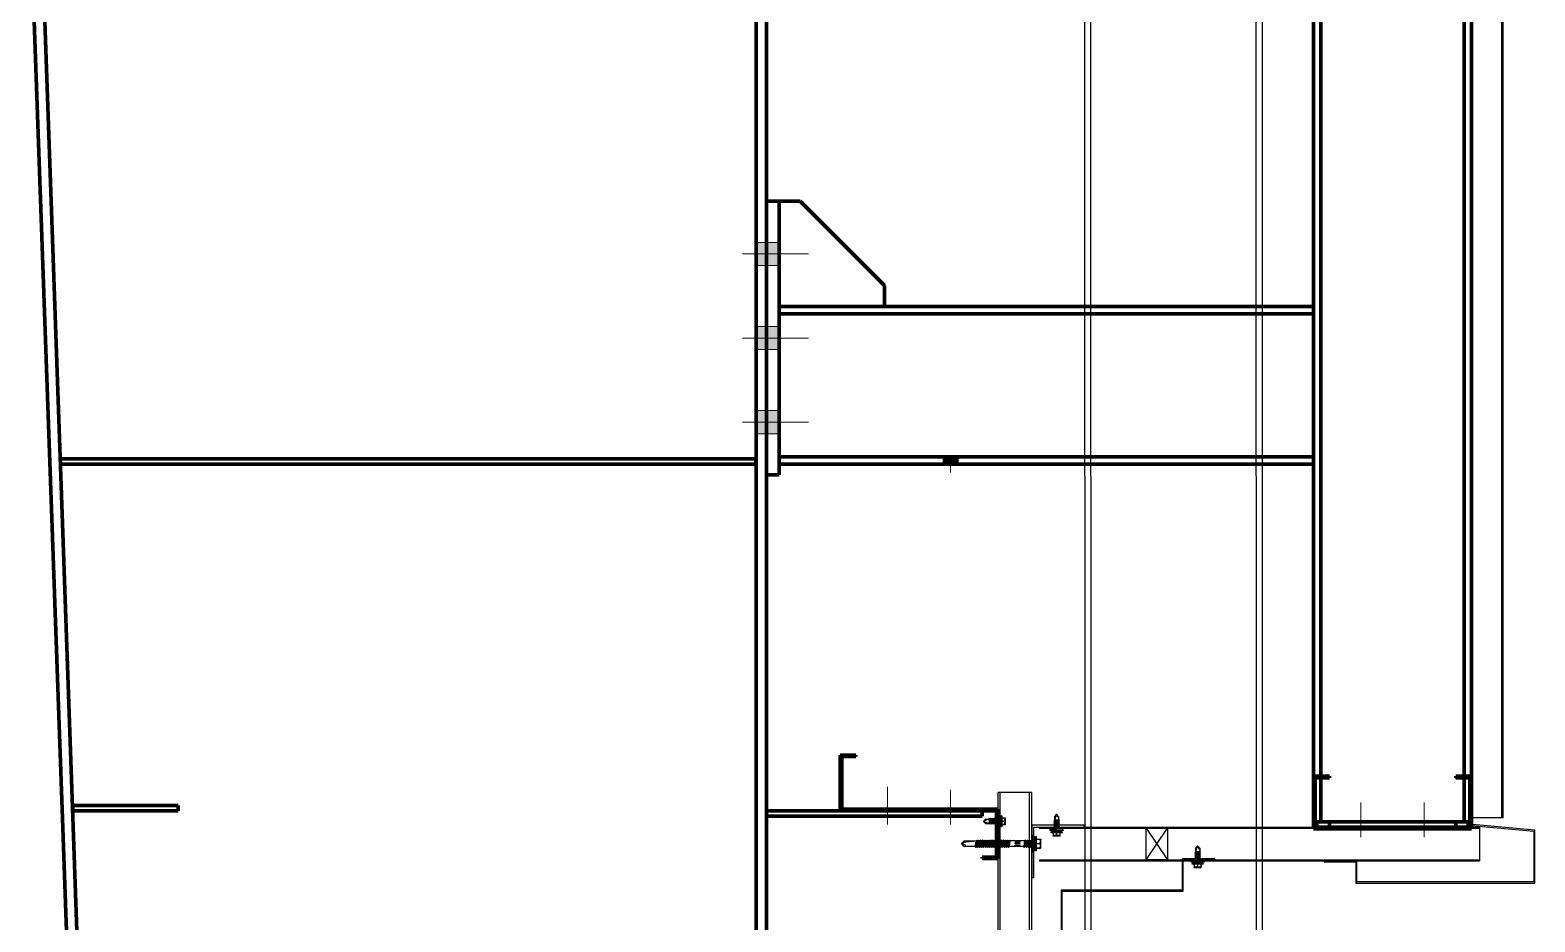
# Model space of a CAD drawing. Header units: inches. Extents: x 2 to 32666, y -5537 to 22.
# Drawn here: x 14789.99 to 14799.52, y -3837.01 to -3831.36 of the extents above; entities that cross this region are included whole.
import ezdxf

# ---------------------------------------------------------------- set-up
doc = ezdxf.new("R2010")
doc.units = ezdxf.units.IN
doc.header["$MEASUREMENT"] = 0
doc.linetypes.add('CENTER', pattern=[2, 1.25, -0.25, 0.25, -0.25])
for name, color, linetype in [('2', 2, 'Continuous'), ('3', 3, 'Continuous'), ('4', 4, 'Continuous'), ('6', 6, 'Continuous'), ('9', 9, 'Continuous'), ('STRUCTURE', 1, 'Continuous'), ('Tim truc', 8, 'Continuous')]:
    doc.layers.add(name, color=color, linetype=linetype)

# ---------------------------------------------------------------- blocks, each defined once
blk = doc.blocks.new('Short_Self_drilling')
at = {"layer": 'STRUCTURE', "color": 1, "linetype": 'Continuous'}
for p, q in [((6.4, 1.7), (-6.4, 1.7)), ((5.1, 3.8), (-5.1, 3.8)), ((-2.6, 2.9), (-5.1, 2.9)), ((-3.4, 3.8), (-3.4, 6.8)), ((3, 7.2), (-3, 7.2)), ((2.6, 2.9), (-2.6, 2.9)), ((-2.1, 2.8), (-2.1, 2.9)), ((6.3, 0), (0, 0)), ((2.2, 2.8), (2.2, 2.9)), ((2.2, -0.5), (2.2, 0)), ((5.1, 2.9), (2.6, 2.9)), ((3.4, 3.8), (3.4, 6.8)), ((3, -1.2), (-2.7, -0.2)), ((3, -2.7), (-2.7, -1.8)), ((3, -4.2), (-2.7, -3.3)), ((3, -5.8), (-2.7, -4.8)), ((3, -7.3), (-2.7, -6.3)), ((-1.9, -8), (-2.7, -7.9)), ((-2.1, -1.4), (-2.1, -0.9)), ((-2.1, -2.9), (-2.1, -2.4)), ((-2.1, -4.4), (-2.1, -3.9)), ((-2.1, -6), (-2.1, -5.4)), ((-2.1, -7.5), (-2.1, -7)), ((-2.1, -12.3), (-2.1, -8.5)), ((3, -8.8), (-1.1, -8.1)), ((2.1, -12.3), (2.1, -9.1)), ((2.2, -2), (2.2, -1.5)), ((2.2, -3.6), (2.2, -3)), ((2.2, -5.1), (2.2, -4.6)), ((2.2, -6.6), (2.2, -6.1)), ((2.2, -8.1), (2.2, -7.6))]:
    blk.add_line(p, q, dxfattribs=at)
blk.add_lwpolyline([(6.4, 1.3), (6.4, 1.7), (2.1, 2.8), (-2.1, 2.8), (-6.4, 1.7), (-6.4, 1.3)], close=True, dxfattribs=at)
for points in [[(-6.4, 1.3, -0.088869), (-6.3, 0), (0, 0)], [(-0.1, 3.8), (-0.3, 6.2, 0.338878), (-3.1, 6.2), (-3.3, 3.8)], [(3.3, 3.8), (3.1, 6.2, 0.338878), (0.3, 6.2), (0.1, 3.8)], [(2.1, -12.3), (0.2, -14.2, -0.333596), (-0.2, -14.2), (-2.1, -12.3)], [(-0.1, -14), (-1, -12.2, -0.148657), (-1.4, -11.2), (-2, -7.7, -0.815006), (-1.2, -7.8, 0.150833), (-0.8, -8.7)], [(2.1, -12.3), (1.7, -11.7, 0.52242), (0.9, -11.7), (-0.2, -14.2)]]:
    blk.add_lwpolyline(points, format="xyb", dxfattribs=at)
for points in [[(3, -1.2), (2.2, -1.5), (-2.1, -0.8), (-2.7, -0.2), (-2.4, 0)], [(3, -2.7), (2.2, -3), (-2.1, -2.4), (-2.7, -1.8), (-2.1, -1.4), (2.2, -2), (3, -2.7)], [(3, -4.2), (2.2, -4.6), (-2.1, -3.9), (-2.7, -3.3), (-2.1, -2.9), (2.2, -3.6), (3, -4.2)], [(3, -5.8), (2.2, -6.1), (-2.1, -5.4), (-2.7, -4.8), (-2.1, -4.4), (2.2, -5.1), (3, -5.8)], [(3, -7.3), (2.2, -7.6), (-2.1, -7), (-2.7, -6.3), (-2.1, -6), (2.2, -6.6), (3, -7.3)], [(-1.8, -8.5), (-2.1, -8.5), (-2.7, -7.9), (-2.1, -7.5), (-1.8, -7.5)], [(-1.3, -7.6), (2.2, -8.1), (3, -8.8)], [(-1.2, 0), (2.2, -0.5), (3, -1.2)], [(3, -8.8), (2.2, -9.1), (-0.8, -8.7)]]:
    blk.add_lwpolyline(points, dxfattribs=at)
for centre, radius, start, end in [((-5, 3.3), 0.455, 109.7949, 250.2674), ((-3, 6.8), 0.429, 90.0311, 180.0311), ((3, 6.8), 0.429, 0.0311, 90.0311), ((5.1, 3.3), 0.435, 279.7276, 80.3347), ((10, 0.2), 3.74, 162.2963, 182.6103)]:
    blk.add_arc(centre, radius, start, end, dxfattribs=at)
blk = doc.blocks.new('vit 5')
at = {"layer": 'STRUCTURE', "color": 1, "linetype": 'Continuous'}
for p, q in [((-23618.12, 33071.56), (-23618.12, 33072.49)), ((-23617.98, 33072.62), (-23616.12, 33072.62)), ((-23615.98, 33071.56), (-23615.98, 33072.49)), ((-23619.05, 33070.93), (-23617.72, 33071.26)), ((-23619.05, 33070.79), (-23619.05, 33070.93)), ((-23619.05, 33070.93), (-23615.05, 33070.93)), ((-23615.05, 33070.79), (-23619.05, 33070.79)), ((-23615.11, 33070.43), (-23619, 33070.43)), ((-23618.65, 33071.56), (-23615.45, 33071.56)), ((-23618.65, 33071.29), (-23617.85, 33071.29)), ((-23618.08, 33071.56), (-23618.02, 33072.33)), ((-23617.97, 33070.13), (-23616.19, 33070.4)), ((-23617.97, 33069.63), (-23616.19, 33069.91)), ((-23617.97, 33069.14), (-23616.19, 33069.41)), ((-23617.97, 33068.65), (-23616.19, 33068.92)), ((-23617.85, 33071.29), (-23616.25, 33071.29)), ((-23617.72, 33071.26), (-23617.72, 33071.29)), ((-23617.72, 33071.26), (-23616.38, 33071.26)), ((-23617.71, 33070.33), (-23617.71, 33070.43)), ((-23617.71, 33070.02), (-23617.71, 33069.84)), ((-23617.71, 33069.53), (-23617.71, 33069.35)), ((-23617.71, 33069.04), (-23617.71, 33068.85)), ((-23617.14, 33072.33), (-23617.08, 33071.56)), ((-23617.01, 33071.56), (-23616.95, 33072.33)), ((-23616.4, 33070.2), (-23616.4, 33070.02)), ((-23616.4, 33069.71), (-23616.4, 33069.53)), ((-23616.4, 33069.22), (-23616.4, 33069.04)), ((-23616.39, 33071.26), (-23616.39, 33071.29)), ((-23616.38, 33071.26), (-23615.05, 33070.93)), ((-23616.25, 33071.29), (-23615.45, 33071.29)), ((-23616.08, 33072.33), (-23616.02, 33071.56)), ((-23615.05, 33070.93), (-23615.05, 33070.79)), ((-23617.71, 33068.54), (-23617.71, 33065.28)), ((-23617.57, 33067.55), (-23617.57, 33066.56)), ((-23617.13, 33067.55), (-23617.13, 33066.56)), ((-23616.77, 33067.55), (-23616.77, 33066.56)), ((-23616.4, 33068.73), (-23616.4, 33065.47)), ((-23616.4, 33065.47), (-23616.4, 33065.29)), ((-23617.97, 33064.89), (-23616.19, 33065.17)), ((-23617.97, 33064.4), (-23616.19, 33064.68)), ((-23617.97, 33063.91), (-23616.19, 33064.19)), ((-23617.97, 33063.42), (-23616.19, 33063.7)), ((-23617.97, 33062.93), (-23616.19, 33063.2)), ((-23617.97, 33062.44), (-23616.19, 33062.71)), ((-23617.97, 33061.94), (-23616.19, 33062.22)), ((-23617.97, 33061.45), (-23616.19, 33061.73)), ((-23617.71, 33065.29), (-23617.71, 33065.1)), ((-23617.71, 33064.79), (-23617.71, 33064.61)), ((-23617.71, 33064.3), (-23617.71, 33064.12)), ((-23617.71, 33063.81), (-23617.71, 33063.63)), ((-23617.71, 33063.32), (-23617.71, 33063.13)), ((-23617.71, 33062.83), (-23617.71, 33062.64)), ((-23617.71, 33062.33), (-23617.71, 33062.15)), ((-23617.71, 33061.84), (-23617.71, 33061.66)), ((-23616.4, 33064.98), (-23616.4, 33064.79)), ((-23616.4, 33064.49), (-23616.4, 33064.3)), ((-23616.4, 33063.99), (-23616.4, 33063.81)), ((-23616.4, 33063.5), (-23616.4, 33063.32)), ((-23616.4, 33063.01), (-23616.4, 33062.83)), ((-23616.4, 33062.52), (-23616.4, 33062.34)), ((-23616.4, 33062.03), (-23616.4, 33061.84)), ((-23617.97, 33060.96), (-23616.19, 33061.24)), ((-23617.97, 33060.47), (-23616.19, 33060.75)), ((-23617.97, 33059.98), (-23616.19, 33060.25)), ((-23617.97, 33059.49), (-23616.19, 33059.76)), ((-23617.97, 33058.99), (-23616.19, 33059.27)), ((-23617.97, 33058.5), (-23616.19, 33058.78)), ((-23617.97, 33058.01), (-23616.19, 33058.29)), ((-23617.71, 33061.35), (-23617.71, 33061.17)), ((-23617.71, 33060.86), (-23617.71, 33060.68)), ((-23617.71, 33060.37), (-23617.71, 33060.18)), ((-23617.71, 33059.88), (-23617.71, 33059.69)), ((-23617.71, 33059.38), (-23617.71, 33059.2)), ((-23617.71, 33058.89), (-23617.71, 33058.71)), ((-23617.71, 33058.4), (-23617.71, 33058.22)), ((-23616.4, 33061.54), (-23616.4, 33061.35)), ((-23616.4, 33061.04), (-23616.4, 33060.86)), ((-23616.4, 33060.55), (-23616.4, 33060.37)), ((-23616.4, 33060.06), (-23616.4, 33059.88)), ((-23616.4, 33059.57), (-23616.4, 33059.38)), ((-23616.4, 33059.08), (-23616.4, 33058.89)), ((-23616.4, 33058.58), (-23616.4, 33058.4)), ((-23617.97, 33057.52), (-23616.19, 33057.8)), ((-23617.97, 33057.12), (-23616.67, 33057.33)), ((-23617.71, 33057.91), (-23617.71, 33057.73)), ((-23617.7, 33057.04), (-23616.76, 33057.17)), ((-23617.7, 33054.38), (-23617.57, 33054.57)), ((-23616.6, 33054.72), (-23616.42, 33057.47)), ((-23616.42, 33057.37), (-23616.19, 33057.4)), ((-23616.4, 33058.09), (-23616.4, 33057.91))]:
    blk.add_line(p, q, dxfattribs=at)
for points in [[(-23617.97, 33070.13), (-23617.71, 33070.33), (-23617.05, 33070.43)], [(-23616.23, 33070.43), (-23616.19, 33070.4), (-23616.4, 33070.21), (-23617.71, 33070.02), (-23617.97, 33070.13)], [(-23617.97, 33069.63), (-23617.71, 33069.84), (-23616.4, 33070.02), (-23616.19, 33069.91), (-23616.4, 33069.71), (-23617.71, 33069.52), (-23617.97, 33069.63)], [(-23617.97, 33069.14), (-23617.71, 33069.35), (-23616.4, 33069.53), (-23616.19, 33069.41), (-23616.4, 33069.22), (-23617.71, 33069.03), (-23617.97, 33069.14)], [(-23617.97, 33068.65), (-23617.71, 33068.85), (-23616.4, 33069.04), (-23616.19, 33068.92), (-23616.4, 33068.73), (-23617.71, 33068.54), (-23617.97, 33068.65)], [(-23617.41, 33066.56), (-23617.41, 33067.55)], [(-23616.97, 33066.56), (-23616.97, 33067.55)], [(-23616.6, 33066.56), (-23616.6, 33067.55)], [(-23617.97, 33064.89), (-23617.71, 33065.1), (-23616.4, 33065.29), (-23616.19, 33065.17), (-23616.4, 33064.98), (-23617.71, 33064.79), (-23617.97, 33064.89)], [(-23617.97, 33064.4), (-23617.71, 33064.61), (-23616.4, 33064.79), (-23616.19, 33064.68), (-23616.4, 33064.49), (-23617.71, 33064.3), (-23617.97, 33064.4)], [(-23617.97, 33063.91), (-23617.71, 33064.12), (-23616.4, 33064.3), (-23616.19, 33064.19), (-23616.4, 33063.99), (-23617.71, 33063.8), (-23617.97, 33063.91)], [(-23617.97, 33063.42), (-23617.71, 33063.63), (-23616.4, 33063.81), (-23616.19, 33063.7), (-23616.4, 33063.5), (-23617.71, 33063.31), (-23617.97, 33063.42)], [(-23617.97, 33062.93), (-23617.71, 33063.13), (-23616.4, 33063.32), (-23616.19, 33063.2), (-23616.4, 33063.01), (-23617.71, 33062.82), (-23617.97, 33062.93)], [(-23617.97, 33062.44), (-23617.71, 33062.64), (-23616.4, 33062.83), (-23616.19, 33062.71), (-23616.4, 33062.52), (-23617.71, 33062.33), (-23617.97, 33062.44)], [(-23617.97, 33061.94), (-23617.71, 33062.15), (-23616.4, 33062.34), (-23616.19, 33062.22), (-23616.4, 33062.03), (-23617.71, 33061.84), (-23617.97, 33061.94)], [(-23617.97, 33061.45), (-23617.71, 33061.66), (-23616.4, 33061.84), (-23616.19, 33061.73), (-23616.4, 33061.54), (-23617.71, 33061.35), (-23617.97, 33061.45)], [(-23617.97, 33060.96), (-23617.71, 33061.17), (-23616.4, 33061.35), (-23616.19, 33061.24), (-23616.4, 33061.04), (-23617.71, 33060.85), (-23617.97, 33060.96)], [(-23617.97, 33060.47), (-23617.71, 33060.68), (-23616.4, 33060.86), (-23616.19, 33060.75), (-23616.4, 33060.55), (-23617.71, 33060.36), (-23617.97, 33060.47)], [(-23617.97, 33059.98), (-23617.71, 33060.18), (-23616.4, 33060.37), (-23616.19, 33060.25), (-23616.4, 33060.06), (-23617.71, 33059.87), (-23617.97, 33059.98)], [(-23617.97, 33059.49), (-23617.71, 33059.69), (-23616.4, 33059.88), (-23616.19, 33059.76), (-23616.4, 33059.57), (-23617.71, 33059.38), (-23617.97, 33059.49)], [(-23617.97, 33058.99), (-23617.71, 33059.2), (-23616.4, 33059.38), (-23616.19, 33059.27), (-23616.4, 33059.08), (-23617.71, 33058.89), (-23617.97, 33058.99)], [(-23617.97, 33058.5), (-23617.71, 33058.71), (-23616.4, 33058.89), (-23616.19, 33058.78), (-23616.4, 33058.58), (-23617.71, 33058.4), (-23617.97, 33058.5)], [(-23617.97, 33058.01), (-23617.71, 33058.22), (-23616.4, 33058.4), (-23616.19, 33058.29), (-23616.4, 33058.09), (-23617.71, 33057.9), (-23617.97, 33058.01)], [(-23617.97, 33057.52), (-23617.71, 33057.73), (-23616.4, 33057.91), (-23616.19, 33057.8), (-23616.4, 33057.6), (-23617.71, 33057.41), (-23617.97, 33057.52)], [(-23617.97, 33057.12), (-23617.71, 33057.33), (-23616.64, 33057.48)], [(-23617.7, 33057.02), (-23617.71, 33057.02), (-23617.97, 33057.12)], [(-23617.7, 33057.04), (-23617.7, 33054.38), (-23617.09, 33053.78)], [(-23617.33, 33054.55), (-23617.01, 33053.76), (-23616.4, 33054.35), (-23616.4, 33057.6)], [(-23616.44, 33057.51), (-23616.4, 33057.52), (-23616.19, 33057.4), (-23616.4, 33057.21)], [(-23616.4, 33057.91), (-23616.4, 33057.99)], [(-23617.03, 33053.81), (-23616.71, 33054.39)]]:
    blk.add_lwpolyline(points, dxfattribs=at)
for centre, major_axis, ratio, start_param, end_param in [((-23617.98, 33072.49), (-0.0943, 0.0943), 1, -0.785398, 0.785398), ((-23617.58, 33071.76), (0.508, 0.508), 1, 0.131933, 1.438864), ((-23616.51, 33071.76), (0.508, 0.508), 1, 0.131933, 1.438864), ((-23616.12, 33072.49), (-0.0943, 0.0943), 1, 3.926991, 5.497787), ((-23620.16, 33070.44), (-0.822, 0.822), 1, 3.915086, 4.236522), ((-23618.63, 33071.42), (0.0956, 0.0956), 1, 0.954633, 3.757756), ((-23615.5, 33071.42), (-0.1, 0.1), 1, 2.701137, 5.152845), ((-23613.95, 33070.44), (-1.15, 0.17), 0.90746, -0.177273, 0.177273), ((-23617.49, 33067.55), (0.0589, 0.0589), 1, 5.497786, 8.639379), ((-23617.49, 33066.56), (0.0589, 0.0589), 1, 2.356194, 5.497786), ((-23617.05, 33067.55), (0.0589, 0.0589), 1, 5.497786, 8.639379), ((-23617.05, 33066.56), (0.0589, 0.0589), 1, 2.356194, 5.497786), ((-23616.68, 33067.55), (0.0589, 0.0589), 1, 5.497786, 8.639379), ((-23616.68, 33066.56), (0.0589, 0.0589), 1, 2.356194, 5.497786), ((-23617.44, 33054.48), (-0.076, 0.152), 0.752568, -1.468408, 0.606812), ((-23617.16, 33057.5), (0.363, 0.363), 1, 4.808661, 5.407478), ((-23617.18, 33054.75), (0.416, 0.416), 1, 4.859665, 5.449971), ((-23616.53, 33057.44), (0.0836, 0.0836), 1, 5.766736, 8.502032), ((-23617.04, 33053.85), (0.0625, 0.0625), 1, 3.247504, 4.281237)]:
    blk.add_ellipse(centre, major_axis=major_axis, ratio=ratio, start_param=start_param, end_param=end_param, dxfattribs=at)

msp = doc.modelspace()

# ---------------------------------------------------------------- hatches: boundary and pattern name
at = {"layer": '2'}
for points in [[(14794.6559, -3832.8517), (14794.5893, -3832.8517), (14794.5893, -3832.7051), (14794.6559, -3832.7051)], [(14794.7359, -3832.8517), (14794.6559, -3832.8517), (14794.6559, -3832.7051), (14794.7359, -3832.7051)], [(14794.6559, -3833.3851), (14794.5893, -3833.3851), (14794.5893, -3833.2384), (14794.6559, -3833.2384)], [(14794.7359, -3833.3851), (14794.6559, -3833.3851), (14794.6559, -3833.2384), (14794.7359, -3833.2384)], [(14794.6559, -3833.9184), (14794.5893, -3833.9184), (14794.5893, -3833.7717), (14794.6559, -3833.7717)], [(14794.7359, -3833.9184), (14794.6559, -3833.9184), (14794.6559, -3833.7717), (14794.7359, -3833.7717)], [(14795.7759, -3834.1117), (14795.7759, -3834.0651), (14795.8693, -3834.0651), (14795.8693, -3834.1117)], [(14795.8693, -3834.0651), (14795.8693, -3834.1117), (14795.7759, -3834.1117), (14795.7759, -3834.0651)]]:
    msp.add_hatch(color=256, dxfattribs=at).paths.add_polyline_path(points, flags=17)

# ---------------------------------------------------------------- linework, layer by layer
at = {"layer": '2', "lineweight": 100}
for p, q in [((14789.9893, -3830.5674), (14791.2755, -3866.9134)), ((14790.0559, -3830.5651), (14791.3421, -3866.9111)), ((14794.5893, -3830.5651), (14794.5893, -3869.5769)), ((14794.6559, -3830.5651), (14794.6559, -3869.5769)), ((14798.1227, -3836.0895), (14798.1227, -3830.9094)), ((14798.1693, -3836.0895), (14798.1693, -3830.9094)), ((14799.076, -3836.0895), (14799.076, -3830.9094)), ((14799.1227, -3836.0895), (14799.1227, -3830.9094)), ((14794.6559, -3832.4451), (14794.7359, -3832.4451)), ((14794.8693, -3832.4451), (14794.7359, -3832.4451)), ((14794.7359, -3832.4451), (14794.7359, -3834.1784)), ((14795.4026, -3832.9784), (14794.8693, -3832.4451)), ((14795.4026, -3833.1117), (14795.4026, -3832.9784)), ((14798.1224, -3833.1117), (14794.7359, -3833.1117)), ((14798.1224, -3834.1117), (14798.1224, -3833.1117)), ((14794.7359, -3833.1584), (14798.1224, -3833.1584)), ((14794.5873, -3834.0784), (14790.1829, -3834.0784)), ((14790.1829, -3834.0784), (14790.1829, -3834.1117)), ((14794.5873, -3834.0784), (14794.5873, -3834.1117)), ((14794.7359, -3834.0651), (14798.1224, -3834.0651)), ((14794.5873, -3834.1117), (14790.1829, -3834.1117)), ((14794.7359, -3834.1784), (14794.6559, -3834.1784)), ((14794.7359, -3834.1117), (14798.1224, -3834.1117)), ((14795.1226, -3836.3089), (14795.1226, -3835.9556)), ((14795.1226, -3835.9556), (14795.2226, -3835.9556)), ((14795.2226, -3835.9656), (14795.1326, -3835.9656)), ((14795.1326, -3835.9656), (14795.1326, -3836.2989)), ((14795.2226, -3835.9556), (14795.2226, -3835.9656)), ((14798.1227, -3836.4229), (14798.1227, -3836.0895)), ((14798.1227, -3836.0895), (14798.2227, -3836.0895)), ((14798.2227, -3836.0995), (14798.1327, -3836.0995)), ((14798.1327, -3836.0995), (14798.1327, -3836.4129)), ((14798.1693, -3836.3795), (14798.1693, -3836.0995)), ((14798.2227, -3836.0895), (14798.2227, -3836.0995)), ((14799.0327, -3836.0995), (14799.0227, -3836.0895)), ((14799.0227, -3836.0995), (14799.0227, -3836.0895)), ((14799.0227, -3836.0895), (14799.1227, -3836.0895)), ((14799.1127, -3836.0995), (14799.0227, -3836.0995)), ((14799.076, -3836.3795), (14799.076, -3836.0995)), ((14799.1127, -3836.4129), (14799.1127, -3836.0995)), ((14799.1227, -3836.4229), (14799.1227, -3836.0895)), ((14799.1227, -3836.1895), (14799.1127, -3836.1795)), ((14790.2606, -3836.2756), (14790.9273, -3836.2756)), ((14790.2606, -3836.2756), (14790.2606, -3836.3089)), ((14790.9273, -3836.2756), (14790.9273, -3836.3089)), ((14795.1326, -3836.2989), (14795.1226, -3836.2889)), ((14790.2606, -3836.3089), (14790.9273, -3836.3089)), ((14794.6559, -3836.3089), (14795.1226, -3836.3089)), ((14796.0226, -3836.3423), (14794.6559, -3836.3423)), ((14795.1226, -3836.3089), (14796.1126, -3836.3089)), ((14795.1426, -3836.3089), (14795.1326, -3836.2989)), ((14795.1326, -3836.2989), (14796.1226, -3836.2989)), ((14796.0226, -3836.3089), (14796.0226, -3836.3423)), ((14796.1126, -3836.6023), (14796.1126, -3836.3089)), ((14796.1226, -3836.2989), (14796.1226, -3836.6123)), ((14798.1327, -3836.3795), (14798.1693, -3836.3795)), ((14799.1027, -3836.3795), (14798.1427, -3836.3795)), ((14798.1427, -3836.3795), (14798.1427, -3836.4128)), ((14798.2227, -3836.4128), (14798.2227, -3836.3795)), ((14799.0227, -3836.4128), (14799.0227, -3836.3795)), ((14799.076, -3836.3795), (14799.1127, -3836.3795)), ((14799.1027, -3836.4128), (14799.1027, -3836.3795)), ((14798.1227, -3836.4229), (14799.1227, -3836.4229)), ((14798.1327, -3836.4129), (14799.1127, -3836.4129)), ((14796.0226, -3836.6123), (14796.0226, -3836.6023)), ((14796.0226, -3836.6023), (14796.1126, -3836.6023)), ((14796.1226, -3836.6123), (14796.0226, -3836.6123))]:
    msp.add_line(p, q, dxfattribs=at)
at = {"layer": '2', "lineweight": 0}
for p, q in [((14794.5893, -3832.7051), (14794.6559, -3832.7051)), ((14794.5893, -3832.7051), (14794.6559, -3832.7051)), ((14794.6559, -3832.7051), (14794.7359, -3832.7051)), ((14794.6559, -3832.7051), (14794.7359, -3832.7051)), ((14794.5026, -3832.7784), (14794.9226, -3832.7784)), ((14794.5026, -3832.7784), (14794.9226, -3832.7784)), ((14794.5893, -3832.8517), (14794.6559, -3832.8517)), ((14794.5893, -3832.8517), (14794.6559, -3832.8517)), ((14794.6559, -3832.8517), (14794.7359, -3832.8517)), ((14794.6559, -3832.8517), (14794.7359, -3832.8517)), ((14794.5893, -3833.2384), (14794.6559, -3833.2384)), ((14794.5893, -3833.2384), (14794.6559, -3833.2384)), ((14794.6559, -3833.2384), (14794.7359, -3833.2384)), ((14794.6559, -3833.2384), (14794.7359, -3833.2384)), ((14794.5026, -3833.3117), (14794.9226, -3833.3117)), ((14794.5026, -3833.3117), (14794.9226, -3833.3117)), ((14794.5893, -3833.3851), (14794.6559, -3833.3851)), ((14794.5893, -3833.3851), (14794.6559, -3833.3851)), ((14794.6559, -3833.3851), (14794.7359, -3833.3851)), ((14794.6559, -3833.3851), (14794.7359, -3833.3851)), ((14794.5893, -3833.7717), (14794.6559, -3833.7717)), ((14794.5893, -3833.7717), (14794.6559, -3833.7717)), ((14794.6559, -3833.7717), (14794.7359, -3833.7717)), ((14794.6559, -3833.7717), (14794.7359, -3833.7717)), ((14794.5026, -3833.8451), (14794.9226, -3833.8451)), ((14794.5026, -3833.8451), (14794.9226, -3833.8451)), ((14794.5893, -3833.9184), (14794.6559, -3833.9184)), ((14794.5893, -3833.9184), (14794.6559, -3833.9184)), ((14794.6559, -3833.9184), (14794.7359, -3833.9184)), ((14794.6559, -3833.9184), (14794.7359, -3833.9184)), ((14795.7759, -3834.1117), (14795.7759, -3834.0651)), ((14795.7759, -3834.1117), (14795.7759, -3834.0651)), ((14795.8226, -3834.1651), (14795.8226, -3834.0651)), ((14795.8226, -3834.1651), (14795.8226, -3834.0651)), ((14795.8693, -3834.1117), (14795.8693, -3834.0651)), ((14795.8693, -3834.1117), (14795.8693, -3834.0651)), ((14795.4226, -3836.3783), (14795.4226, -3836.1583)), ((14795.4226, -3836.3956), (14795.4226, -3836.1756)), ((14795.4226, -3836.3623), (14795.4226, -3836.1756)), ((14795.4226, -3836.3623), (14795.4226, -3836.1756)), ((14795.8226, -3836.3956), (14795.8226, -3836.1756)), ((14795.8226, -3836.3623), (14795.8226, -3836.1756)), ((14795.8226, -3836.3623), (14795.8226, -3836.1756)), ((14798.4227, -3836.4762), (14798.4227, -3836.2562)), ((14798.4227, -3836.4762), (14798.4227, -3836.2562)), ((14798.8227, -3836.4762), (14798.8227, -3836.2562)), ((14798.8227, -3836.4762), (14798.8227, -3836.2562)), ((14795.8226, -3836.3623), (14795.8226, -3836.2989)), ((14795.8226, -3836.3623), (14795.8226, -3836.2989))]:
    msp.add_line(p, q, dxfattribs=at)
at = {"layer": '3'}
for p, q in [((14799.1293, -3836.3537), (14799.1293, -3823.7616)), ((14799.316, -3836.3537), (14799.316, -3823.7616)), ((14799.3227, -3836.3537), (14799.3227, -3823.7616)), ((14796.336, -3836.193), (14796.1226, -3836.193)), ((14796.1226, -3868.1635), (14796.1226, -3836.193)), ((14796.136, -3868.1635), (14796.136, -3836.193)), ((14796.3226, -3868.1635), (14796.3226, -3836.193)), ((14796.336, -3868.1635), (14796.336, -3836.193)), ((14799.3227, -3836.3537), (14799.1227, -3836.3537)), ((14796.3826, -3836.4129), (14799.1736, -3836.4129)), ((14796.3826, -3836.4195), (14799.1736, -3836.4195)), ((14799.1736, -3836.4129), (14799.1736, -3836.6262)), ((14796.3826, -3836.6195), (14799.1736, -3836.6195)), ((14796.3826, -3836.6262), (14799.1736, -3836.6262))]:
    msp.add_line(p, q, dxfattribs=at)
at = {"layer": '4'}
for points in [[(14796.6975, -3910.5769), (14796.6714, -3826.4594), (14796.6365, -3826.3554), (14796.6365, -3825.5625), (14797.8291, -3825.5625), (14797.8291, -3826.3554), (14797.7942, -3826.4594), (14797.8202, -3910.5769)], [(14796.7347, -3910.5769), (14796.7087, -3826.4533), (14796.6737, -3826.3493), (14796.6737, -3825.5625)], [(14797.783, -3910.5769), (14797.7569, -3826.4533), (14797.7919, -3826.3493), (14797.7919, -3825.5625)]]:
    msp.add_lwpolyline(points, dxfattribs=at)
msp.add_lwpolyline([(14796.3493, -3836.7329), (14796.3493, -3836.4129), (14796.6693, -3836.4129), (14796.6693, -3836.3995), (14796.336, -3836.3995), (14796.336, -3836.7329)], close=True, dxfattribs=at)
at = {"layer": '6'}
for points in [[(14798.1902, -3836.6329), (14798.3902, -3836.6329), (14798.3902, -3836.7673), (14799.5247, -3836.7673), (14799.5247, -3836.4311), (14799.1293, -3836.3954), (14799.1293, -3835.9319), (14799.1227, -3835.9319), (14799.1227, -3836.4015), (14799.5181, -3836.4373), (14799.5181, -3836.7606), (14798.3968, -3836.7606), (14798.3968, -3836.6262), (14798.1902, -3836.6262)], [(14796.3293, -3837.7862), (14796.3293, -3837.5862), (14796.5293, -3837.5862), (14796.5293, -3836.8195), (14797.296, -3836.8195), (14797.296, -3836.6195), (14797.496, -3836.6195), (14797.496, -3836.6129), (14797.2893, -3836.6129), (14797.2893, -3836.8129), (14796.5226, -3836.8129), (14796.5226, -3837.5795), (14796.3226, -3837.5795), (14796.3226, -3837.7862)]]:
    msp.add_lwpolyline(points, close=True, dxfattribs=at)
at = {"layer": '9'}
for p, q in [((14797.0605, -3836.6195), (14797.1957, -3836.4195)), ((14797.0605, -3836.4195), (14797.1957, -3836.6195))]:
    msp.add_line(p, q, dxfattribs=at)
msp.add_lwpolyline([(14797.0605, -3836.4195), (14797.1957, -3836.4195), (14797.1957, -3836.6195), (14797.0605, -3836.6195)], close=True, dxfattribs=at)
at = {"layer": 'Tim truc', "linetype": 'CENTER'}
msp.add_line((14794.6559, -3942.0137), (14794.6559, -3784.9102), dxfattribs=at)

# ---------------------------------------------------------------- block references
at = {"color": 1, "xscale": -0.006400000000495363, "yscale": 0.006400000000495364, "zscale": 0.006400000000495364}
for p, rotation in [((14796.1226, -3836.3753), 270.0311275495936), ((14796.4935, -3836.4241), 180.0311275495936), ((14797.3874, -3836.624), 180.0311275495936)]:
    msp.add_blockref('Short_Self_drilling', p, dxfattribs=dict(at, rotation=rotation))
at = {"color": 8, "xscale": -0.02666666666666667, "yscale": 0.02666666666666667, "zscale": 0.02666666666666667, "rotation": 269.9999999998412}
msp.add_blockref('vit 5', (13914.4585, -3206.7294), dxfattribs=at)

doc.saveas('drawing.dxf')
